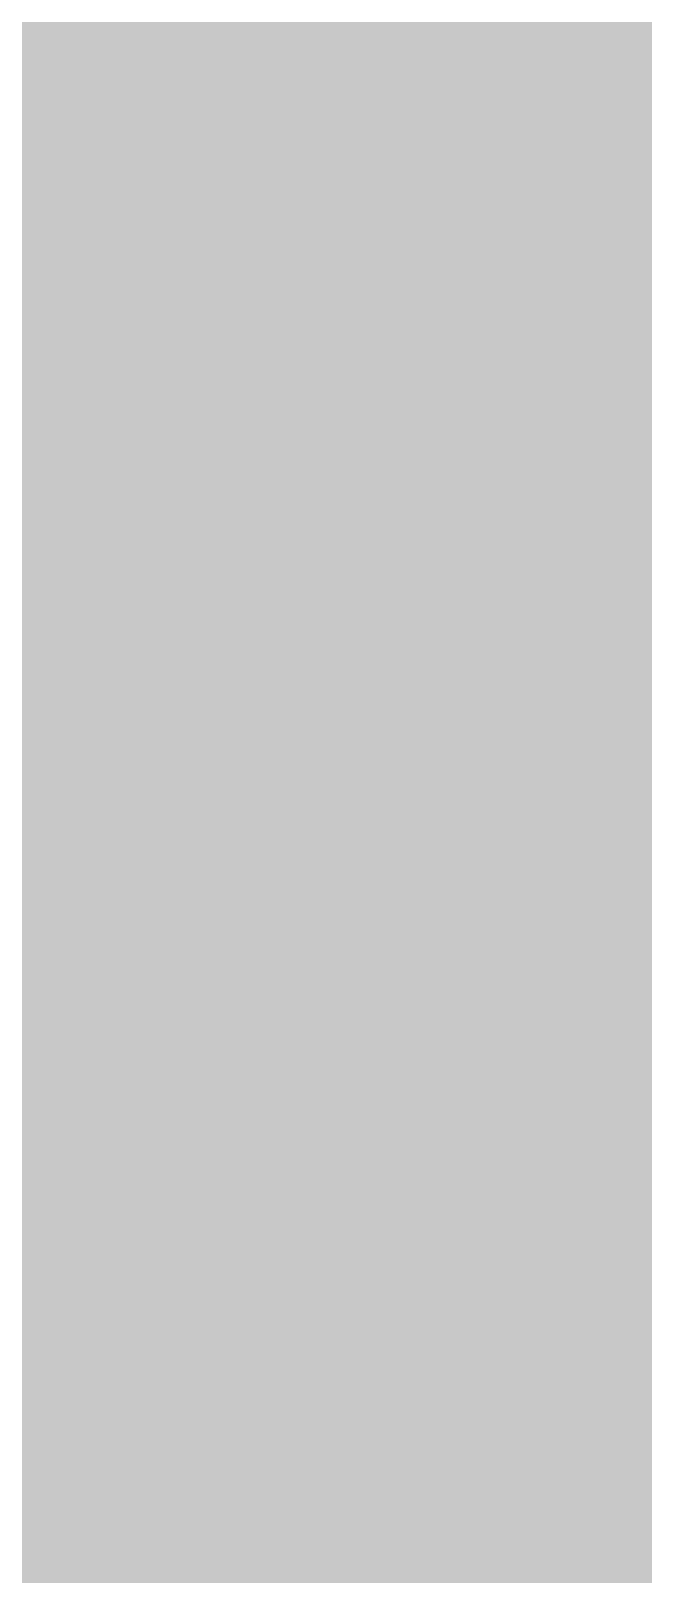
# Model space of a CAD drawing. Header units: millimetres. Extents: x 33240 to 33395, y 51607 to 51720.
# Drawn here: x 33274.354 to 33274.682, y 51680.328 to 51681.153 of the extents above; entities that cross this region are included whole.
import ezdxf

# ---------------------------------------------------------------- set-up
doc = ezdxf.new("R2010")
doc.units = ezdxf.units.MM
doc.header["$LTSCALE"] = 0.3
doc.header["$MEASUREMENT"] = 0
doc.layers.add('07-REVT-SOL', color=8, linetype='CONTINUOUS')

msp = doc.modelspace()

# ---------------------------------------------------------------- hatches: boundary and pattern name
at = {"layer": '07-REVT-SOL'}
h = msp.add_hatch(dxfattribs=at)
h.set_pattern_fill('CROSS', color=30, style=0)
h.set_pattern_definition([(189.35057367, (57785.36794, 108093.83487), (-0.2060594638, -0.2872968802), [0.125, -0.375]), (279.35057367, (57785.29612, 108093.88639), (0.2872968802, -0.2060594638), [0.125, -0.375])])
edge = h.paths.add_edge_path()
edge.add_line((33283.37834, 51687.08222), (33282.64428, 51691.54015))
edge.add_line((33282.64428, 51691.54015), (33270.16237, 51689.48484))
edge.add_line((33270.16237, 51689.48484), (33272.72134, 51673.94416))
edge.add_line((33272.72134, 51673.94416), (33273.82317, 51674.12555))
edge.add_line((33273.82317, 51674.12555), (33273.45317, 51676.37256))
edge.add_line((33273.45317, 51676.37256), (33279.43924, 51677.35824))
edge.add_line((33279.43924, 51677.35824), (33280.44289, 51671.26305))
edge.add_line((33280.44289, 51671.26305), (33280.69327, 51669.7425))
edge.add_line((33280.69327, 51669.7425), (33287.18279, 51670.81109))
edge.add_arc((33295.49829, 51677.43212), 10.62947, 146.696325, 218.527795, ccw=False)
edge.add_line((33286.61448, 51683.26851), (33287.3226, 51684.32885))
edge.add_line((33287.3226, 51684.32885), (33288.3032, 51685.52771))
edge.add_line((33288.3032, 51685.52771), (33286.19868, 51687.54663))
edge.add_line((33286.19868, 51687.54663), (33283.37834, 51687.08222))

doc.saveas('drawing.dxf')
